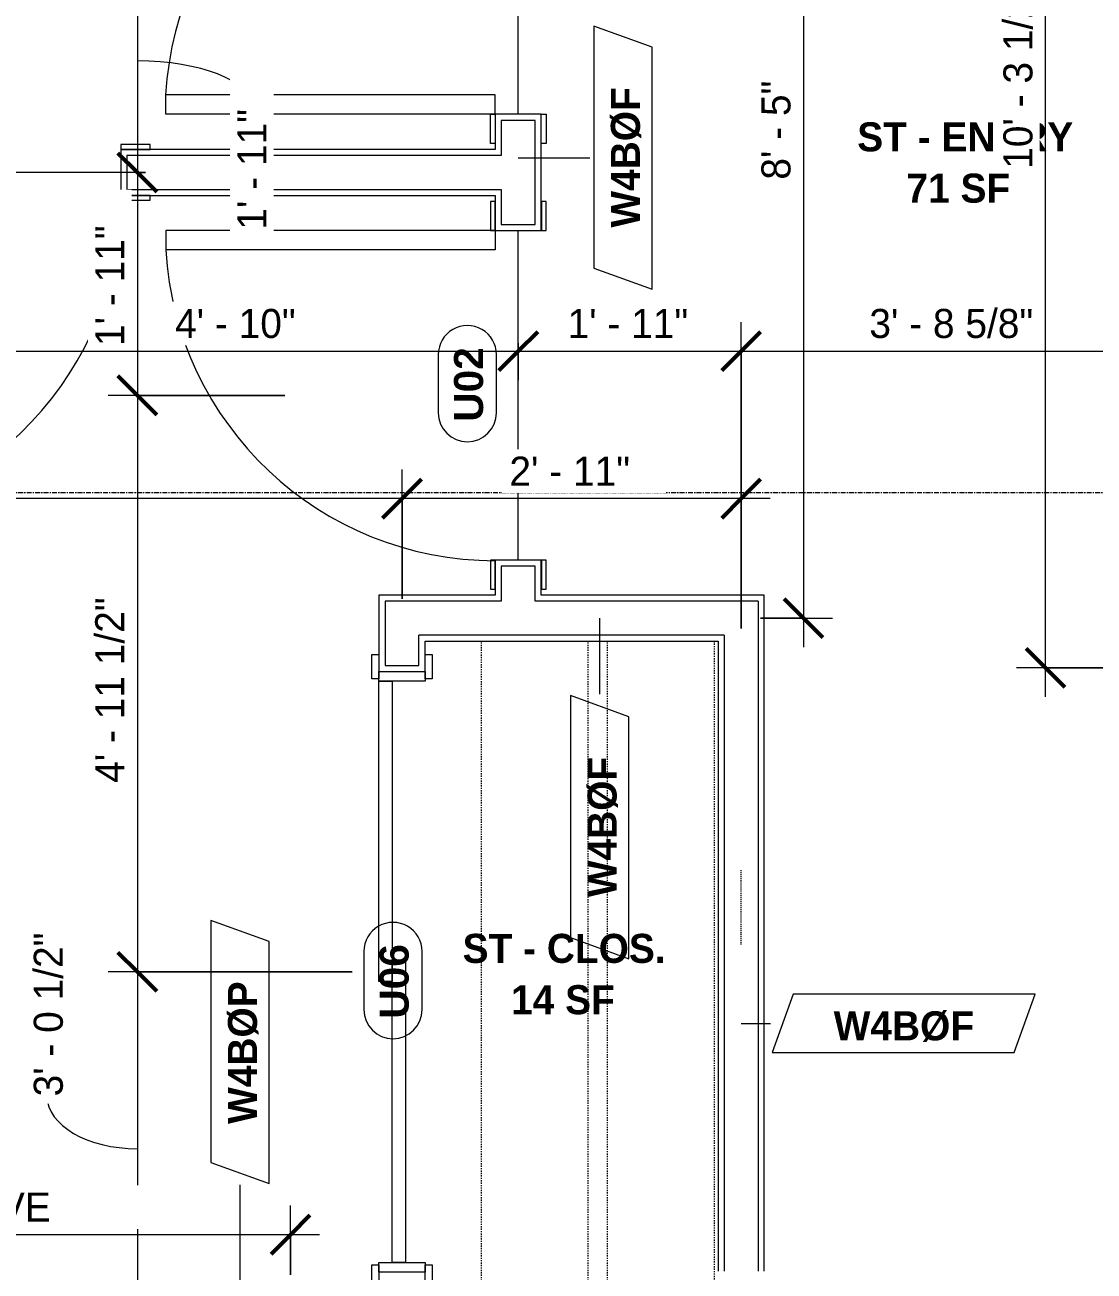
# Model space of a CAD drawing. Header units: inches. Extents: x -4058 to -1781, y 9814 to 12264.
# Drawn here: x -3322.8 to -3212.5, y 11454.9 to 11583.5 of the extents above; entities that cross this region are included whole.
import ezdxf

# ---------------------------------------------------------------- set-up
doc = ezdxf.new("R2010")
doc.units = ezdxf.units.IN
doc.header["$MEASUREMENT"] = 0
for name, pattern in [('Dash', [0.25, 0.125, -0.125]), ('Dash 3_32_', [0.1875, 0.09375, -0.09375]), ('Grid Line 1_2_', [0.875, 0.5, -0.125, 0.125, -0.125])]:
    doc.linetypes.add(name, pattern=pattern)
for name, color, linetype, lineweight in [('A-ANNO-DIMS', 211, 'Continuous', 9), ('A-ANNO-DIMS-32', 211, 'Continuous', 9), ('A-AREA-IDEN', 2, 'Continuous', 9), ('A-DETL-1', 90, 'Dash 3_32_', 9), ('A-DOOR-2', 31, 'Continuous', 9), ('A-DOOR-FRAM', 31, 'Continuous', 9), ('A-DOOR-IDEN', 31, 'Continuous', 9), ('A-FLOR-2', 192, 'Continuous', 9), ('A-WALL-2', 113, 'Continuous', 9), ('A-WALL-IDEN', 211, 'Continuous', 9), ('Q-CASE', 31, 'Continuous', 9), ('Q-CASE-HDLN', 31, 'Dash', 9), ('S-GRID-1', 1, 'Grid Line 1_2_', 9)]:
    doc.layers.add(name, color=color, linetype=linetype, lineweight=lineweight)
doc.styles.add('Arial_B', font='arialbd.ttf', dxfattribs={"height": 3})
doc.styles.add('Century Gothic', font='ufonts.com_century-gothic.ttf', dxfattribs={"height": 3})
doc.styles.add('Century Gothic_B', font='GOTHICB.TTF', dxfattribs={"height": 3})
doc.dimstyles.new('MARKETING_DIMENSION', dxfattribs={"dimscale": 12, "dimtxt": 3.132505, "dimasz": 0.333333, "dimexe": 0.25, "dimexo": 0.166667, "dimgap": 0.041667, "dimtad": 1, "dimdec": 4, "dimrnd": 0.0625, "dimzin": 3, "dimdsep": 46, "dimlunit": 4, "dimtxsty": 'Century Gothic', "dimblk1": 'OBLIQUE', "dimblk2": 'OBLIQUE', "dimsah": 1, "dimcen": 0.09, "dimdle": 0.25, "dimazin": 0, "dimtfac": 1, "dimtdec": 4, "dimtix": 1, "dimtmove": 0, "dimatfit": 3, "dimfxl": 1, "dimtvp": 1, "dimtfill": 1, "dimfrac": 2, "dimtolj": 1, "dimtzin": 0, "dimarcsym": 2})
doc.dimstyles.new('THE_DIMENSION_STRING', dxfattribs={"dimscale": 12, "dimtxt": 3.132505, "dimasz": 0.333333, "dimexe": 0.25, "dimexo": 0.166667, "dimgap": 0.041667, "dimtad": 1, "dimdec": 4, "dimrnd": 0.0625, "dimzin": 3, "dimdsep": 46, "dimlunit": 4, "dimtxsty": 'Century Gothic', "dimblk1": 'OBLIQUE', "dimblk2": 'OBLIQUE', "dimsah": 1, "dimcen": 0.09, "dimdle": 0.25, "dimazin": 0, "dimtfac": 1, "dimtdec": 4, "dimtix": 1, "dimtmove": 0, "dimatfit": 3, "dimfxl": 1, "dimtvp": 1, "dimtfill": 1, "dimfrac": 2, "dimtolj": 1, "dimtzin": 0, "dimarcsym": 2})
doc.dimstyles.new('THE_DIMENSION_STRING_1', dxfattribs={"dimscale": 12, "dimtxt": 3.132505, "dimasz": 0.333333, "dimexe": 0.25, "dimexo": 0.166667, "dimgap": 0.041667, "dimtad": 1, "dimdec": 4, "dimrnd": 0.0625, "dimzin": 3, "dimdsep": 46, "dimlunit": 4, "dimtxsty": 'Century Gothic', "dimblk1": 'OBLIQUE', "dimblk2": 'OBLIQUE', "dimsah": 1, "dimcen": 0.09, "dimdle": 0.25, "dimazin": 0, "dimtfac": 1, "dimtdec": 4, "dimtix": 1, "dimtmove": 1, "dimatfit": 3, "dimfxl": 1, "dimtvp": 1, "dimtfill": 1, "dimfrac": 2, "dimtolj": 1, "dimtzin": 0, "dimarcsym": 2})
doc.dimstyles.new('THE_DIMENSION_STRING_2', dxfattribs={"dimscale": 12, "dimtxt": 3.132505, "dimasz": 0.333333, "dimexe": 0.25, "dimexo": 0.166667, "dimgap": 0.041667, "dimtad": 1, "dimdec": 4, "dimrnd": 0.0625, "dimzin": 3, "dimdsep": 46, "dimlunit": 4, "dimtxsty": 'Century Gothic', "dimblk1": 'OBLIQUE', "dimblk2": 'OBLIQUE', "dimsah": 1, "dimcen": 0.09, "dimdle": 0.25, "dimazin": 0, "dimtfac": 1, "dimtdec": 4, "dimtix": 1, "dimtmove": 0, "dimatfit": 3, "dimfxl": 1, "dimtvp": 1, "dimtfill": 1, "dimfrac": 2, "dimtolj": 1, "dimtzin": 0, "dimarcsym": 2})
doc.dimstyles.new('THE_DIMENSION_STRING_5', dxfattribs={"dimscale": 12, "dimtxt": 3.132505, "dimasz": 0.333333, "dimexe": 0.25, "dimexo": 0.166667, "dimgap": 0.041667, "dimtad": 1, "dimdec": 4, "dimrnd": 0.0625, "dimzin": 3, "dimdsep": 46, "dimlunit": 4, "dimtxsty": 'Century Gothic', "dimblk1": 'OBLIQUE', "dimblk2": 'OBLIQUE', "dimsah": 1, "dimcen": 0.09, "dimdle": 0.25, "dimazin": 0, "dimtfac": 1, "dimtdec": 4, "dimtix": 1, "dimtmove": 0, "dimatfit": 3, "dimfxl": 1, "dimtvp": 1, "dimtfill": 1, "dimfrac": 2, "dimtolj": 1, "dimtzin": 0, "dimarcsym": 2})

# ---------------------------------------------------------------- blocks, each defined once
blk = doc.blocks.new('SLIDING - FLUSH - SLIDING - FLUSH - 5-0 x 6-8-3203586-UNIT PLANS - 2ND FLOOR')
at = {"layer": 'A-DOOR-2'}
for p, q in [((-32.75, 3.25), (-30.25, 3.25)), ((-32.75, 2.5), (-32.75, 3.25)), ((-30.25, 3.25), (-30.25, 2.5)), ((30.25, 3.25), (32.75, 3.25)), ((30.25, 2.5), (30.25, 3.25)), ((32.75, 3.25), (32.75, 2.5)), ((-30.25, 2.5), (-32.75, 2.5)), ((32.75, 2.5), (30.25, 2.5)), ((-1, -0.88), (-1, 0.5)), ((-1, 0.5), (30, 0.5)), ((30, 0.5), (30, -0.88)), ((-30, -2.25), (-30, -0.88)), ((-30, -0.88), (1, -0.88)), ((30, -0.88), (-1, -0.88)), ((1, -0.88), (1, -2.25)), ((-32.75, -2.25), (-30.25, -2.25)), ((-32.75, -3), (-32.75, -2.25)), ((-30.25, -2.25), (-30.25, -3)), ((1, -2.25), (-30, -2.25)), ((30.25, -2.25), (32.75, -2.25)), ((30.25, -3), (30.25, -2.25)), ((32.75, -2.25), (32.75, -3)), ((-30.25, -3), (-32.75, -3)), ((32.75, -3), (30.25, -3))]:
    blk.add_line(p, q, dxfattribs=at)
at = {"layer": 'A-DOOR-FRAM'}
for p, q in [((-31, -2.25), (-31, 2.5)), ((-31, 2.5), (-30, 2.5)), ((-30, 2.5), (-30, -2.25)), ((30, 2.5), (31, 2.5)), ((30, -2.25), (30, 2.5)), ((31, 2.5), (31, -2.25)), ((-30, -2.25), (-31, -2.25)), ((31, -2.25), (30, -2.25))]:
    blk.add_line(p, q, dxfattribs=at)
blk = doc.blocks.new('SWING - SINGLE - FLUSH - SWING - FLUSH - 2-10 x 6-8 - PRIVACY-4202128-UNIT PLANS - 2ND FLOOR')
at = {"layer": 'A-DOOR-2'}
for p, q in [((15, 2.37), (15, 36.38)), ((17, 36.38), (15, 36.38)), ((17, 2.37), (17, 36.38)), ((-17, 2.87), (-20, 2.87)), ((-20, 2.87), (-20, 2.37)), ((-17, 2.37), (-17, 2.87)), ((20, 2.87), (17, 2.87)), ((17, 2.87), (17, 2.37)), ((20, 2.37), (20, 2.87)), ((-20, 2.37), (-17, 2.37)), ((17, 2.37), (15, 2.37)), ((17, 2.37), (20, 2.37)), ((-17, -2.38), (-20, -2.38)), ((-20, -2.38), (-20, -2.88)), ((-17, -2.88), (-17, -2.38)), ((20, -2.38), (17, -2.38)), ((17, -2.38), (17, -2.88)), ((20, -2.88), (20, -2.38)), ((-20, -2.88), (-17, -2.88)), ((17, -2.88), (20, -2.88))]:
    blk.add_line(p, q, dxfattribs=at)
blk.add_arc((17, 2.37), 34.07, 93.3657, 180, dxfattribs=at)
blk = doc.blocks.new('OD_CW_Closet - OD_CW_Closet-3786599-UNIT PLANS - 2ND FLOOR')
at = {"layer": 'Q-CASE-HDLN'}
for p, q in [((0.74, -24), (0.74, 0)), ((0.74, 0), (68.99, 0)), ((68.99, 0), (68.99, -24)), ((0.74, -11), (68.99, -11)), ((0.74, -13), (68.99, -13)), ((68.99, -24), (0.74, -24))]:
    blk.add_line(p, q, dxfattribs=at)
blk = doc.blocks.new('SWING - SINGLE - FLUSH - SWING - FLUSH - 2-10 x 6-8 - PRIVACY-4202129-UNIT PLANS - 2ND FLOOR')
at = {"layer": 'A-DOOR-2'}
for p, q in [((15, 2.37), (15, 36.38)), ((17, 36.38), (15, 36.38)), ((17, 2.37), (17, 36.38)), ((-17, 2.87), (-20, 2.87)), ((-20, 2.87), (-20, 2.37)), ((-17, 2.37), (-17, 2.87)), ((20, 2.87), (17, 2.87)), ((17, 2.87), (17, 2.37)), ((20, 2.37), (20, 2.87)), ((-20, 2.37), (-17, 2.37)), ((17, 2.37), (15, 2.37)), ((17, 2.37), (20, 2.37)), ((-17, -2.38), (-20, -2.38)), ((-20, -2.38), (-20, -2.88)), ((-17, -2.88), (-17, -2.38)), ((20, -2.38), (17, -2.38)), ((17, -2.38), (17, -2.88)), ((20, -2.88), (20, -2.38)), ((-20, -2.88), (-17, -2.88)), ((17, -2.88), (20, -2.88))]:
    blk.add_line(p, q, dxfattribs=at)
blk.add_arc((17, 2.37), 34.07, 93.3657, 180, dxfattribs=at)
blk = doc.blocks.new('SWING - SINGLE - FLUSH - SWING - FLUSH - 2-10 x 6-8 - PRIVACY-4202132-UNIT PLANS - 2ND FLOOR')
at = {"layer": 'A-DOOR-2'}
for p, q in [((-20, 2.37), (-20, 2.87)), ((-20, 2.87), (-17, 2.87)), ((-17, 2.87), (-17, 2.37)), ((17, 2.37), (17, 2.87)), ((17, 2.87), (20, 2.87)), ((20, 2.87), (20, 2.37)), ((-17, 2.37), (-20, 2.37)), ((20, 2.37), (17, 2.37)), ((-20, -2.38), (-17, -2.38)), ((-20, -2.88), (-20, -2.38)), ((-17, -2.38), (-17, -2.88)), ((15, -2.38), (15, -36.38)), ((17, -2.38), (15, -2.38)), ((17, -2.38), (17, -36.38)), ((17, -2.38), (20, -2.38)), ((17, -2.88), (17, -2.38)), ((20, -2.38), (20, -2.88)), ((-17, -2.88), (-20, -2.88)), ((20, -2.88), (17, -2.88)), ((17, -36.38), (15, -36.38))]:
    blk.add_line(p, q, dxfattribs=at)
blk.add_arc((17, -2.38), 34.07, 180, 266.6343, dxfattribs=at)
blk = doc.blocks.new('DIMBLOCK133-UNIT PLANS - 2ND FLOOR')
at = {"layer": 'A-ANNO-DIMS-32', "lineweight": 50}
for p, q in [((-3311.23, 11591.24), (-3313.23, 11593.24)), ((-3311.23, 11591.24), (-3309.23, 11589.24)), ((-3311.23, 11568.24), (-3313.23, 11570.24)), ((-3311.23, 11568.24), (-3309.23, 11566.24))]:
    blk.add_line(p, q, dxfattribs=at)
at = {"layer": 'A-ANNO-DIMS-32'}
for p, q in [((-3293.98, 11591.24), (-3314.23, 11591.24)), ((-3311.23, 11591.24), (-3311.23, 11568.24)), ((-3311.23, 11591.24), (-3293.98, 11591.24)), ((-3310.4, 11568.24), (-3314.23, 11568.24)), ((-3311.23, 11568.24), (-3310.4, 11568.24))]:
    blk.add_line(p, q, dxfattribs=at)
blk.add_ellipse((-3311.23, 11575.17), major_axis=(11.7, 0), ratio=0.391161, start_param=0, end_param=1.570796, dxfattribs=at)
at = {"layer": 'A-ANNO-DIMS-32', "color": 0, "insert": (-3300.92, 11562.34), "char_height": 3, "width": 15.394, "attachment_point": 1, "rotation": 90, "line_spacing_factor": 0.984502, "style": 'Century Gothic', "bg_fill": 3, "box_fill_scale": 1.25, "bg_fill_color": 256, "bg_fill_true_color": 13158600, "bg_fill_transparency": 0}
blk.add_mtext('1\' - 11"', dxfattribs=at)
blk = doc.blocks.new('_Oblique')
at = {"color": 0, "linetype": 'ByBlock', "lineweight": -2}
blk.add_line((-0.5, -0.5), (0.5, 0.5), dxfattribs=at)
blk = doc.blocks.new('DIMBLOCK134-UNIT PLANS - 2ND FLOOR')
at = {"layer": 'A-ANNO-DIMS-32', "lineweight": 50}
for p, q in [((-3311.23, 11568.24), (-3313.23, 11570.24)), ((-3311.23, 11568.24), (-3309.23, 11566.24)), ((-3311.23, 11545.24), (-3313.23, 11547.24)), ((-3311.23, 11545.24), (-3309.23, 11543.24))]:
    blk.add_line(p, q, dxfattribs=at)
at = {"layer": 'A-ANNO-DIMS-32'}
for p, q in [((-3310.4, 11568.24), (-3314.23, 11568.24)), ((-3311.23, 11568.24), (-3311.23, 11545.24)), ((-3311.23, 11568.24), (-3310.4, 11568.24)), ((-3296.02, 11545.24), (-3314.23, 11545.24)), ((-3311.23, 11545.24), (-3296.02, 11545.24))]:
    blk.add_line(p, q, dxfattribs=at)
at = {"layer": 'A-ANNO-DIMS-32', "color": 0, "insert": (-3315.58, 11550.33), "char_height": 3, "width": 15.394, "attachment_point": 1, "rotation": 90, "line_spacing_factor": 0.984502, "style": 'Century Gothic', "bg_fill": 3, "box_fill_scale": 1.25, "bg_fill_color": 256, "bg_fill_true_color": 13158600, "bg_fill_transparency": 0}
blk.add_mtext('1\' - 11"', dxfattribs=at)
blk = doc.blocks.new('DIMBLOCK135-UNIT PLANS - 2ND FLOOR')
at = {"layer": 'A-ANNO-DIMS-32', "lineweight": 50}
for p, q in [((-3311.23, 11545.24), (-3313.23, 11547.24)), ((-3311.23, 11545.24), (-3309.23, 11543.24)), ((-3311.23, 11485.74), (-3313.23, 11487.74)), ((-3311.23, 11485.74), (-3309.23, 11483.74))]:
    blk.add_line(p, q, dxfattribs=at)
at = {"layer": 'A-ANNO-DIMS-32'}
for p, q in [((-3296.02, 11545.24), (-3314.23, 11545.24)), ((-3311.23, 11545.24), (-3311.23, 11485.74)), ((-3311.23, 11545.24), (-3296.02, 11545.24)), ((-3289.05, 11485.74), (-3314.23, 11485.74)), ((-3311.23, 11485.74), (-3289.05, 11485.74))]:
    blk.add_line(p, q, dxfattribs=at)
at = {"layer": 'A-ANNO-DIMS-32', "color": 0, "insert": (-3315.58, 11505.25), "char_height": 3, "width": 24.5827, "attachment_point": 1, "rotation": 90, "line_spacing_factor": 0.984502, "style": 'Century Gothic', "bg_fill": 3, "box_fill_scale": 1.25, "bg_fill_color": 256, "bg_fill_true_color": 13158600, "bg_fill_transparency": 0}
blk.add_mtext('4\' - 11 1/2"', dxfattribs=at)
blk = doc.blocks.new('DIMBLOCK136-UNIT PLANS - 2ND FLOOR')
at = {"layer": 'A-ANNO-DIMS-32', "lineweight": 50}
for p, q in [((-3311.23, 11485.74), (-3313.23, 11487.74)), ((-3311.23, 11485.74), (-3309.23, 11483.74)), ((-3311.23, 11449.24), (-3313.23, 11451.24)), ((-3311.23, 11449.24), (-3309.23, 11447.24))]:
    blk.add_line(p, q, dxfattribs=at)
at = {"layer": 'A-ANNO-DIMS-32'}
for p, q in [((-3289.05, 11485.74), (-3314.23, 11485.74)), ((-3311.23, 11485.74), (-3311.23, 11449.24)), ((-3311.23, 11485.74), (-3289.05, 11485.74)), ((-3310.4, 11449.24), (-3314.23, 11449.24)), ((-3311.23, 11449.24), (-3310.4, 11449.24))]:
    blk.add_line(p, q, dxfattribs=at)
blk.add_ellipse((-3311.23, 11472.89), major_axis=(9.31, 0), ratio=0.579435, start_param=3.141593, end_param=4.712389, dxfattribs=at)
at = {"layer": 'A-ANNO-DIMS-32', "color": 0, "insert": (-3321.92, 11472.89), "char_height": 3, "width": 21.7784, "attachment_point": 1, "rotation": 90, "line_spacing_factor": 0.984502, "style": 'Century Gothic', "bg_fill": 3, "box_fill_scale": 1.25, "bg_fill_color": 256, "bg_fill_true_color": 13158600, "bg_fill_transparency": 0}
blk.add_mtext('3\' - 0 1/2"', dxfattribs=at)
blk = doc.blocks.new('DIMBLOCK139-UNIT PLANS - 2ND FLOOR')
at = {"layer": 'A-ANNO-DIMS-32'}
for p, q in [((-3329.92, 11559.26), (-3329.92, 11546.81)), ((-3329.92, 11549.81), (-3329.92, 11559.26)), ((-3271.92, 11550.64), (-3271.92, 11546.81)), ((-3271.92, 11549.81), (-3271.92, 11550.64)), ((-3329.92, 11549.81), (-3271.92, 11549.81))]:
    blk.add_line(p, q, dxfattribs=at)
at = {"layer": 'A-ANNO-DIMS-32', "lineweight": 50}
for p, q in [((-3329.92, 11549.81), (-3327.92, 11551.81)), ((-3271.92, 11549.81), (-3269.92, 11551.81)), ((-3329.92, 11549.81), (-3331.92, 11547.81)), ((-3271.92, 11549.81), (-3273.92, 11547.81))]:
    blk.add_line(p, q, dxfattribs=at)
at = {"layer": 'A-ANNO-DIMS-32', "color": 0, "insert": (-3307.34, 11554.16), "char_height": 3, "width": 15.394, "attachment_point": 1, "line_spacing_factor": 0.984502, "style": 'Century Gothic', "bg_fill": 3, "box_fill_scale": 1.25, "bg_fill_color": 256, "bg_fill_true_color": 13158600, "bg_fill_transparency": 0}
blk.add_mtext('4\' - 10"', dxfattribs=at)
blk = doc.blocks.new('DIMBLOCK140-UNIT PLANS - 2ND FLOOR')
at = {"layer": 'A-ANNO-DIMS-32'}
for p, q in [((-3248.92, 11524.24), (-3248.92, 11552.81)), ((-3271.92, 11550.64), (-3271.92, 11546.81)), ((-3271.92, 11549.81), (-3271.92, 11550.64)), ((-3271.92, 11549.81), (-3245.92, 11549.81)), ((-3248.92, 11549.81), (-3248.92, 11524.24))]:
    blk.add_line(p, q, dxfattribs=at)
at = {"layer": 'A-ANNO-DIMS-32', "lineweight": 50}
for p, q in [((-3271.92, 11549.81), (-3269.92, 11551.81)), ((-3248.92, 11549.81), (-3246.92, 11551.81)), ((-3271.92, 11549.81), (-3273.92, 11547.81)), ((-3248.92, 11549.81), (-3250.92, 11547.81))]:
    blk.add_line(p, q, dxfattribs=at)
at = {"layer": 'A-ANNO-DIMS-32', "color": 0, "insert": (-3266.84, 11554.16), "char_height": 3, "width": 15.394, "attachment_point": 1, "line_spacing_factor": 0.984502, "style": 'Century Gothic', "bg_fill": 3, "box_fill_scale": 1.25, "bg_fill_color": 256, "bg_fill_true_color": 13158600, "bg_fill_transparency": 0}
blk.add_mtext('1\' - 11"', dxfattribs=at)
blk = doc.blocks.new('Wall Tag - Arch Wall-3956453-UNIT PLANS - 2ND FLOOR')
at = {"layer": 'A-WALL-IDEN'}
for p, q in [((-0.3561, 0.0937), (-0.4244, -0.0937)), ((0.4244, 0.0937), (-0.3561, 0.0937)), ((0.3561, -0.0937), (0.4244, 0.0937)), ((-0.4244, -0.0937), (0.3561, -0.0937))]:
    blk.add_line(p, q, dxfattribs=at)
blk = doc.blocks.new('Door Tag - Type Mark-2601225-UNIT PLANS - 2ND FLOOR')
at = {"layer": 'A-DOOR-IDEN'}
for p, q in [((0.09375, 0.09375), (-0.09375, 0.09375)), ((-0.09375, -0.09375), (0.09375, -0.09375))]:
    blk.add_line(p, q, dxfattribs=at)
for centre, start, end in [((-0.09375, 0), 90, 270), ((0.09375, 0), 270, 90)]:
    blk.add_arc(centre, 0.09375, start, end, dxfattribs=at)
blk = doc.blocks.new('DIMBLOCK340-UNIT PLANS - 2ND FLOOR')
at = {"layer": 'A-ANNO-DIMS-32'}
for p, q in [((-3248.92, 11521.19), (-3248.92, 11552.81)), ((-3204.32, 11544.02), (-3204.32, 11552.81)), ((-3251.92, 11549.81), (-3201.32, 11549.81)), ((-3248.92, 11549.81), (-3248.92, 11521.19)), ((-3204.32, 11549.81), (-3204.32, 11544.02))]:
    blk.add_line(p, q, dxfattribs=at)
at = {"layer": 'A-ANNO-DIMS-32', "lineweight": 50}
for p, q in [((-3248.92, 11549.81), (-3246.92, 11551.81)), ((-3204.32, 11549.81), (-3202.32, 11551.81)), ((-3248.92, 11549.81), (-3250.92, 11547.81)), ((-3204.32, 11549.81), (-3206.32, 11547.81))]:
    blk.add_line(p, q, dxfattribs=at)
at = {"layer": 'A-ANNO-DIMS-32', "color": 0, "insert": (-3235.7, 11554.16), "char_height": 3, "width": 21.7784, "attachment_point": 1, "line_spacing_factor": 0.984502, "style": 'Century Gothic', "bg_fill": 3, "box_fill_scale": 1.25, "bg_fill_color": 256, "bg_fill_true_color": 13158600, "bg_fill_transparency": 0}
blk.add_mtext('3\' - 8 5/8"', dxfattribs=at)
blk = doc.blocks.new('DIMBLOCK384-UNIT PLANS - 2ND FLOOR')
at = {"layer": 'A-ANNO-DIMS-32'}
for p, q in [((-3242.5, 11626.24), (-3242.5, 11519.24)), ((-3257.92, 11623.24), (-3239.5, 11623.24)), ((-3242.5, 11623.24), (-3257.92, 11623.24)), ((-3246.92, 11522.24), (-3239.5, 11522.24)), ((-3242.5, 11522.24), (-3246.92, 11522.24))]:
    blk.add_line(p, q, dxfattribs=at)
at = {"layer": 'A-ANNO-DIMS-32', "lineweight": 50}
for p, q in [((-3242.5, 11623.24), (-3244.5, 11625.24)), ((-3242.5, 11623.24), (-3240.5, 11621.24)), ((-3242.5, 11522.24), (-3244.5, 11524.24)), ((-3242.5, 11522.24), (-3240.5, 11520.24))]:
    blk.add_line(p, q, dxfattribs=at)
at = {"layer": 'A-ANNO-DIMS-32', "color": 0, "insert": (-3246.84, 11567.5), "char_height": 3, "width": 12.5897, "attachment_point": 1, "rotation": 90, "line_spacing_factor": 0.984502, "style": 'Century Gothic', "bg_fill": 3, "box_fill_scale": 1.25, "bg_fill_color": 256, "bg_fill_true_color": 13158600, "bg_fill_transparency": 0}
blk.add_mtext('8\' - 5"', dxfattribs=at)
blk = doc.blocks.new('DIMBLOCK1429-UNIT PLANS - 2ND FLOOR')
at = {"layer": 'A-ANNO-DIMS-32'}
for p, q in [((-3283.92, 11524.24), (-3283.92, 11537.58)), ((-3248.92, 11524.24), (-3248.92, 11537.58)), ((-3245.92, 11534.58), (-3283.92, 11534.58)), ((-3283.92, 11534.58), (-3283.92, 11524.24)), ((-3248.92, 11534.58), (-3248.92, 11524.24))]:
    blk.add_line(p, q, dxfattribs=at)
at = {"layer": 'A-ANNO-DIMS-32', "lineweight": 50}
for p, q in [((-3283.92, 11534.58), (-3281.92, 11536.58)), ((-3248.92, 11534.58), (-3246.92, 11536.58)), ((-3283.92, 11534.58), (-3285.92, 11532.58)), ((-3248.92, 11534.58), (-3250.92, 11532.58))]:
    blk.add_line(p, q, dxfattribs=at)
at = {"layer": 'A-ANNO-DIMS-32', "color": 0, "insert": (-3272.84, 11538.92), "char_height": 3, "width": 15.394, "attachment_point": 1, "line_spacing_factor": 0.984502, "style": 'Century Gothic', "bg_fill": 3, "box_fill_scale": 1.25, "bg_fill_color": 256, "bg_fill_true_color": 13158600, "bg_fill_transparency": 0}
blk.add_mtext('2\' - 11"', dxfattribs=at)
blk = doc.blocks.new('DIMBLOCK1430-UNIT PLANS - 2ND FLOOR')
at = {"layer": 'A-ANNO-DIMS-32'}
for p, q in [((-3405.92, 11533.75), (-3405.92, 11537.58)), ((-3283.92, 11524.24), (-3283.92, 11537.58)), ((-3283.92, 11534.58), (-3408.92, 11534.58)), ((-3405.92, 11534.58), (-3405.92, 11533.75)), ((-3283.92, 11534.58), (-3283.92, 11524.24))]:
    blk.add_line(p, q, dxfattribs=at)
at = {"layer": 'A-ANNO-DIMS-32', "lineweight": 50}
for p, q in [((-3405.92, 11534.58), (-3403.92, 11536.58)), ((-3283.92, 11534.58), (-3281.92, 11536.58)), ((-3405.92, 11534.58), (-3407.92, 11532.58)), ((-3283.92, 11534.58), (-3285.92, 11532.58))]:
    blk.add_line(p, q, dxfattribs=at)
at = {"layer": 'A-ANNO-DIMS-32', "color": 0, "insert": (-3351.34, 11538.92), "char_height": 3, "width": 15.394, "attachment_point": 1, "line_spacing_factor": 0.984502, "style": 'Century Gothic', "bg_fill": 3, "box_fill_scale": 1.25, "bg_fill_color": 256, "bg_fill_true_color": 13158600, "bg_fill_transparency": 0}
blk.add_mtext('10\' - 2"', dxfattribs=at)
blk = doc.blocks.new('DIMBLOCK1451-UNIT PLANS - 2ND FLOOR')
at = {"layer": 'A-ANNO-DIMS-32'}
for p, q in [((-3401.49, 11455.74), (-3401.49, 11461.62)), ((-3295.42, 11454.49), (-3295.42, 11461.62)), ((-3292.42, 11458.62), (-3404.49, 11458.62)), ((-3401.49, 11458.62), (-3401.49, 11455.74)), ((-3295.42, 11458.62), (-3295.42, 11454.49))]:
    blk.add_line(p, q, dxfattribs=at)
at = {"layer": 'A-ANNO-DIMS-32', "lineweight": 50}
for p, q in [((-3401.49, 11458.62), (-3399.49, 11460.62)), ((-3295.42, 11458.62), (-3293.42, 11460.62)), ((-3401.49, 11458.62), (-3403.49, 11456.62)), ((-3295.42, 11458.62), (-3297.42, 11456.62))]:
    blk.add_line(p, q, dxfattribs=at)
at = {"layer": 'A-ANNO-DIMS-32', "color": 0, "insert": (-3374.78, 11462.97), "char_height": 3, "width": 63.1871, "attachment_point": 1, "line_spacing_factor": 0.984502, "style": 'Century Gothic', "bg_fill": 3, "box_fill_scale": 1.25, "bg_fill_color": 256, "bg_fill_true_color": 13158600, "bg_fill_transparency": 0}
blk.add_mtext('OPEN CLERESTORY ABOVE', dxfattribs=at)
blk = doc.blocks.new('DIMBLOCK1587-UNIT PLANS - 2ND FLOOR')
at = {"layer": 'A-ANNO-DIMS-32', "lineweight": 50}
for p, q in [((-3217.53, 11640.61), (-3219.53, 11642.61)), ((-3217.53, 11640.61), (-3215.53, 11638.61)), ((-3217.53, 11517.11), (-3219.53, 11519.11)), ((-3217.53, 11517.11), (-3215.53, 11515.11))]:
    blk.add_line(p, q, dxfattribs=at)
at = {"layer": 'A-ANNO-DIMS-32'}
for p, q in [((-3217.53, 11514.11), (-3217.53, 11643.61)), ((-3213.89, 11640.61), (-3220.53, 11640.61)), ((-3217.53, 11640.61), (-3213.89, 11640.61)), ((-3201.89, 11517.11), (-3220.53, 11517.11)), ((-3217.53, 11517.11), (-3201.89, 11517.11))]:
    blk.add_line(p, q, dxfattribs=at)
at = {"layer": 'A-ANNO-DIMS-32', "color": 0, "insert": (-3221.87, 11568.62), "char_height": 3, "width": 24.5827, "attachment_point": 1, "rotation": 90, "line_spacing_factor": 0.984502, "style": 'Century Gothic', "bg_fill": 3, "box_fill_scale": 1.25, "bg_fill_color": 256, "bg_fill_true_color": 13158600, "bg_fill_transparency": 0}
blk.add_mtext('10\' - 3 1/2"', dxfattribs=at)

msp = doc.modelspace()

# ---------------------------------------------------------------- linework, layer by layer
at = {"layer": 'A-DETL-1'}
msp.add_line((-3248.92374, 11488.55419), (-3248.92374, 11496.24399), dxfattribs=at)
at = {"layer": 'A-FLOR-2'}
for p, q in [((-3271.92374, 11574.24399), (-3271.92374, 11608.24399)), ((-3312.92374, 11568.24399), (-3346.92374, 11568.24399)), ((-3271.92374, 11528.24399), (-3271.92374, 11562.24399))]:
    msp.add_line(p, q, dxfattribs=at)
at = {"layer": 'A-WALL-2'}
for p, q in [((-3274.29874, 11574.24399), (-3274.29874, 11570.61899)), ((-3269.54874, 11574.24399), (-3274.29874, 11574.24399)), ((-3273.67374, 11573.61899), (-3273.67374, 11569.99399)), ((-3270.17374, 11573.61899), (-3273.67374, 11573.61899)), ((-3270.17374, 11562.86899), (-3270.17374, 11573.61899)), ((-3269.54874, 11562.24399), (-3269.54874, 11574.24399)), ((-3274.29874, 11570.61899), (-3312.92374, 11570.61899)), ((-3312.92374, 11570.61899), (-3312.92374, 11565.86899)), ((-3312.29874, 11569.99399), (-3312.29874, 11566.49399)), ((-3273.67374, 11569.99399), (-3312.29874, 11569.99399)), ((-3312.92374, 11565.86899), (-3274.29874, 11565.86899)), ((-3312.29874, 11566.49399), (-3273.67374, 11566.49399)), ((-3274.29874, 11565.86899), (-3274.29874, 11562.24399)), ((-3273.67374, 11566.49399), (-3273.67374, 11562.86899)), ((-3273.67374, 11562.86899), (-3270.17374, 11562.86899)), ((-3274.29874, 11562.24399), (-3269.54874, 11562.24399)), ((-3274.29874, 11528.24399), (-3274.29874, 11524.61899)), ((-3269.54874, 11528.24399), (-3274.29874, 11528.24399)), ((-3269.54874, 11524.61899), (-3269.54874, 11528.24399)), ((-3273.67374, 11527.61899), (-3273.67374, 11523.99399)), ((-3270.17374, 11527.61899), (-3273.67374, 11527.61899)), ((-3270.17374, 11523.99399), (-3270.17374, 11527.61899)), ((-3286.29874, 11524.61899), (-3286.29874, 11516.74399)), ((-3274.29874, 11524.61899), (-3286.29874, 11524.61899)), ((-3246.54874, 11524.61899), (-3269.54874, 11524.61899)), ((-3246.54874, 11454.8644), (-3246.54874, 11524.61899)), ((-3285.67374, 11523.99399), (-3285.67374, 11517.36899)), ((-3273.67374, 11523.99399), (-3285.67374, 11523.99399)), ((-3247.17374, 11523.99399), (-3270.17374, 11523.99399)), ((-3247.17374, 11523.99399), (-3247.17374, 11454.8644)), ((-3282.17374, 11517.36899), (-3282.17374, 11520.49399)), ((-3250.67374, 11520.49399), (-3282.17374, 11520.49399)), ((-3250.67374, 11520.49399), (-3250.67374, 11454.8644)), ((-3281.54874, 11516.74399), (-3281.54874, 11519.86899)), ((-3281.54874, 11519.86899), (-3251.29874, 11519.86899)), ((-3251.29874, 11519.86899), (-3251.29874, 11454.8644)), ((-3286.29874, 11516.74399), (-3281.54874, 11516.74399)), ((-3285.67374, 11517.36899), (-3282.17374, 11517.36899))]:
    msp.add_line(p, q, dxfattribs=at)
at = {"layer": 'A-WALL-IDEN'}
for p, q in [((-3271.92374, 11569.76639), (-3264.54182, 11569.76639)), ((-3248.92374, 11480.42766), (-3245.89441, 11480.42766))]:
    msp.add_line(p, q, dxfattribs=at)

# ---------------------------------------------------------------- block references
at = {"layer": 'A-DOOR-2'}
for name, p, rotation in [('SWING - SINGLE - FLUSH - SWING - FLUSH - 2-10 x 6-8 - PRIVACY-4202132-UNIT PLANS - 2ND FLOOR', (-3271.92374, 11591.24399), 269.9999999999674), ('SWING - SINGLE - FLUSH - SWING - FLUSH - 2-10 x 6-8 - PRIVACY-4202129-UNIT PLANS - 2ND FLOOR', (-3329.92374, 11568.24399), 180), ('SWING - SINGLE - FLUSH - SWING - FLUSH - 2-10 x 6-8 - PRIVACY-4202128-UNIT PLANS - 2ND FLOOR', (-3271.92374, 11545.24399), 89.9999999999674), ('SLIDING - FLUSH - SLIDING - FLUSH - 5-0 x 6-8-3203586-UNIT PLANS - 2ND FLOOR', (-3284.04874, 11485.74399), 269.9999999999554)]:
    msp.add_blockref(name, p, dxfattribs=dict(at, rotation=rotation))
at = {"layer": 'A-WALL-IDEN', "xscale": 31.99999999999999, "yscale": 31.99999999999999, "zscale": 31.99999999999999, "rotation": 89.99999999999955}
for p in [(-3261.1238, 11569.76639), (-3263.52815, 11500.66912)]:
    msp.add_blockref('Wall Tag - Arch Wall-3956453-UNIT PLANS - 2ND FLOOR', p, dxfattribs=at)
at = {"layer": 'A-WALL-IDEN', "xscale": 31.99999999999999, "yscale": 31.99999999999999, "zscale": 31.99999999999999}
msp.add_blockref('Wall Tag - Arch Wall-3956453-UNIT PLANS - 2ND FLOOR', (-3232.1627, 11480.42766), dxfattribs=at)
at = {"layer": 'Q-CASE', "rotation": 89.99999999997934}
msp.add_blockref('OD_CW_Closet - OD_CW_Closet-3786599-UNIT PLANS - 2ND FLOOR', (-3275.71241, 11450.88128), dxfattribs=at)

# ---------------------------------------------------------------- texts
at = {"layer": 'A-AREA-IDEN', "char_height": 3, "attachment_point": 1, "style": 'Century Gothic_B'}
for s, insert, width in [('ST - ENTRY', (-3236.94992, 11573.41979), 24.745), ('71 SF', (-3231.86646, 11568.12266), 12.423), ('ST - CLOS.', (-3277.66887, 11489.66771), 24.543), ('14 SF', (-3272.6673, 11484.37058), 12.423)]:
    msp.add_mtext(s, dxfattribs=dict(at, insert=insert, width=width))
at = {"layer": 'A-DOOR-IDEN', "insert": (-3286.23268, 11480.91413), "char_height": 3, "width": 9.393, "attachment_point": 1, "rotation": 90, "style": 'Arial_B'}
msp.add_mtext('U06', dxfattribs=at)
at = {"layer": 'A-WALL-IDEN', "char_height": 3, "width": 17.372, "attachment_point": 1, "rotation": 90, "style": 'Century Gothic_B'}
for insert in [(-3262.37134, 11562.55047), (-3264.77568, 11493.4532)]:
    msp.add_mtext('W4BØF', dxfattribs=dict(at, insert=insert))
at = {"layer": 'A-WALL-IDEN', "insert": (-3239.37862, 11481.6752), "char_height": 3, "width": 17.372, "attachment_point": 1, "style": 'Century Gothic_B'}
msp.add_mtext('W4BØF', dxfattribs=at)

# ---------------------------------------------------------------- next in the draw order: dimensions: what is measured, and where the dimension line sits
at = {"layer": 'A-ANNO-DIMS'}
dim = msp.add_linear_dim(base=(-3311.23188, 11568.24399), p1=(-3291.98422, 11591.24399), p2=(-3308.40345, 11568.24399), angle=90, dimstyle='THE_DIMENSION_STRING_1', override={"dimpost": '<>', "dimfxl": 28.259353}, dxfattribs=at)
dim.commit()
dim.dimension.update_dxf_attribs({"geometry": 'DIMBLOCK133-UNIT PLANS - 2ND FLOOR', "text_midpoint": (-3298.91778, 11570.03679), "dimtype": 160, "text_rotation": 90})

# ---------------------------------------------------------------- next in the draw order: dimensions: what is measured, and where the dimension line sits
dim = msp.add_linear_dim(base=(-3311.23188, 11545.24399), p1=(-3308.40345, 11568.24399), p2=(-3294.01633, 11545.24399), angle=90, dimstyle='THE_DIMENSION_STRING', override={"dimpost": '<>', "dimfxl": 27.129121}, dxfattribs=at)
dim.commit()
dim.dimension.update_dxf_attribs({"geometry": 'DIMBLOCK134-UNIT PLANS - 2ND FLOOR', "text_midpoint": (-3313.23188, 11556.74399)})

# ---------------------------------------------------------------- next in the draw order: dimensions: what is measured, and where the dimension line sits
dim = msp.add_linear_dim(base=(-3311.23188, 11485.74399), p1=(-3294.01633, 11545.24399), p2=(-3287.04874, 11485.74399), angle=90, dimstyle='THE_DIMENSION_STRING', override={"dimpost": '<>', "dimfxl": 59.906572}, dxfattribs=at)
dim.commit()
dim.dimension.update_dxf_attribs({"geometry": 'DIMBLOCK135-UNIT PLANS - 2ND FLOOR', "text_midpoint": (-3313.47355, 11515.49399)})

# ---------------------------------------------------------------- next in the draw order: dimensions: what is measured, and where the dimension line sits
dim = msp.add_linear_dim(base=(-3271.92374, 11549.81422), p1=(-3329.92374, 11561.25783), p2=(-3271.92374, 11552.64265), dimstyle='THE_DIMENSION_STRING', override={"dimpost": '<>', "dimfxl": 58.636348}, dxfattribs=at)
dim.commit()
dim.dimension.update_dxf_attribs({"geometry": 'DIMBLOCK139-UNIT PLANS - 2ND FLOOR', "text_midpoint": (-3300.92374, 11551.88968)})
dim = msp.add_linear_dim(base=(-3311.23188, 11449.24399), p1=(-3287.04874, 11485.74399), p2=(-3308.40345, 11449.24399), angle=90, dimstyle='THE_DIMENSION_STRING_1', override={"dimpost": '<>', "dimfxl": 42.287986}, dxfattribs=at)
dim.commit()
dim.dimension.update_dxf_attribs({"geometry": 'DIMBLOCK136-UNIT PLANS - 2ND FLOOR', "text_midpoint": (-3319.92322, 11483.77615), "dimtype": 160, "text_rotation": 90})

# ---------------------------------------------------------------- next in the draw order: linework, layer by layer
at = {"layer": 'A-WALL-IDEN'}
msp.add_line((-3300.63579, 11449.24399), (-3300.63579, 11463.74828), dxfattribs=at)

# ---------------------------------------------------------------- next in the draw order: block references
at = {"layer": 'A-DOOR-IDEN', "xscale": 31.99999999999999, "yscale": 31.99999999999999, "zscale": 31.99999999999999, "rotation": 89.99999999999955}
msp.add_blockref('Door Tag - Type Mark-2601225-UNIT PLANS - 2ND FLOOR', (-3284.85282, 11484.84602), dxfattribs=at)
at = {"layer": 'A-WALL-IDEN', "xscale": 31.99999999999999, "yscale": 31.99999999999999, "zscale": 31.99999999999999, "rotation": 89.99999999999955}
msp.add_blockref('Wall Tag - Arch Wall-3956453-UNIT PLANS - 2ND FLOOR', (-3300.63579, 11477.47999), dxfattribs=at)

# ---------------------------------------------------------------- next in the draw order: texts
at = {"layer": 'A-DOOR-IDEN', "insert": (-3278.55359, 11542.51928), "char_height": 3, "width": 9.393, "attachment_point": 1, "rotation": 90, "style": 'Arial_B'}
msp.add_mtext('U02', dxfattribs=at)
at = {"layer": 'A-WALL-IDEN', "insert": (-3301.88332, 11470.04989), "char_height": 3, "width": 17.877, "attachment_point": 1, "rotation": 90, "style": 'Century Gothic_B'}
msp.add_mtext('W4BØP', dxfattribs=at)

# ---------------------------------------------------------------- next in the draw order: dimensions: what is measured, and where the dimension line sits
at = {"layer": 'A-ANNO-DIMS'}
dim = msp.add_linear_dim(base=(-3248.92374, 11549.81422), p1=(-3271.92374, 11552.64265), p2=(-3248.92374, 11522.24399), dimstyle='THE_DIMENSION_STRING', override={"dimpost": '<>', "dimfxl": 38.119271}, dxfattribs=at)
dim.commit()
dim.dimension.update_dxf_attribs({"geometry": 'DIMBLOCK140-UNIT PLANS - 2ND FLOOR', "text_midpoint": (-3260.42374, 11551.81422)})

# ---------------------------------------------------------------- next in the draw order: linework, layer by layer
at = {"layer": 'A-WALL-IDEN'}
msp.add_line((-3263.52815, 11522.24399), (-3263.52815, 11514.40083), dxfattribs=at)

# ---------------------------------------------------------------- next in the draw order: block references
at = {"layer": 'A-DOOR-IDEN', "xscale": 31.99999999999999, "yscale": 31.99999999999999, "zscale": 31.99999999999999, "rotation": 89.99999999999955}
msp.add_blockref('Door Tag - Type Mark-2601225-UNIT PLANS - 2ND FLOOR', (-3277.17374, 11546.45117), dxfattribs=at)

# ---------------------------------------------------------------- next in the draw order: dimensions: what is measured, and where the dimension line sits
at = {"layer": 'A-ANNO-DIMS'}
dim = msp.add_linear_dim(base=(-3204.32374, 11549.81422), p1=(-3248.92374, 11519.19163), p2=(-3204.32374, 11542.01645), dimstyle='THE_DIMENSION_STRING_2', override={"dimpost": '<>', "dimfxl": 50.101224}, dxfattribs=at)
dim.commit()
dim.dimension.update_dxf_attribs({"geometry": 'DIMBLOCK340-UNIT PLANS - 2ND FLOOR', "text_midpoint": (-3226.62374, 11552.0559)})
dim = msp.add_linear_dim(base=(-3401.48624, 11458.6212), p1=(-3295.42374, 11452.49399), p2=(-3401.48624, 11453.74399), text='OPEN CLERESTORY ABOVE', dimstyle='MARKETING_DIMENSION', override={"dimpost": '<>', "dimfxl": 106.069866}, dxfattribs=at)
dim.commit()
dim.dimension.update_dxf_attribs({"geometry": 'DIMBLOCK1451-UNIT PLANS - 2ND FLOOR', "text_midpoint": (-3348.45499, 11460.69666)})

# ---------------------------------------------------------------- next in the draw order: dimensions: what is measured, and where the dimension line sits
dim = msp.add_linear_dim(base=(-3242.49825, 11522.24399), p1=(-3259.92374, 11623.24399), p2=(-3248.92374, 11522.24399), angle=90, dimstyle='THE_DIMENSION_STRING_2', override={"dimpost": '<>', "dimfxl": 101.597244}, dxfattribs=at)
dim.commit()
dim.dimension.update_dxf_attribs({"geometry": 'DIMBLOCK384-UNIT PLANS - 2ND FLOOR', "text_midpoint": (-3244.57371, 11572.74399)})

# ---------------------------------------------------------------- next in the draw order: linework, layer by layer
at = {"layer": 'S-GRID-1'}
msp.add_line((-1781.27288, 11535.1894), (-4041.7795, 11535.1894), dxfattribs=at)

# ---------------------------------------------------------------- next in the draw order: dimensions: what is measured, and where the dimension line sits
at = {"layer": 'A-ANNO-DIMS'}
dim = msp.add_linear_dim(base=(-3217.52677, 11640.60981), p1=(-3199.88624, 11517.10981), p2=(-3211.88624, 11640.60981), angle=90, dimstyle='THE_DIMENSION_STRING_5', override={"dimpost": '<>', "dimfxl": 124.081626}, dxfattribs=at)
dim.commit()
dim.dimension.update_dxf_attribs({"geometry": 'DIMBLOCK1587-UNIT PLANS - 2ND FLOOR', "text_midpoint": (-3219.76845, 11578.85981)})
dim = msp.add_linear_dim(base=(-3283.92374, 11534.57653), p1=(-3248.92374, 11522.24399), p2=(-3283.92374, 11522.24399), dimstyle='MARKETING_DIMENSION', override={"dimpost": '<>', "dimfxl": 35}, dxfattribs=at)
dim.commit()
dim.dimension.update_dxf_attribs({"geometry": 'DIMBLOCK1429-UNIT PLANS - 2ND FLOOR', "text_midpoint": (-3266.42374, 11536.61426)})

# ---------------------------------------------------------------- next in the draw order: dimensions: what is measured, and where the dimension line sits
dim = msp.add_linear_dim(base=(-3405.92374, 11534.57653), p1=(-3283.92374, 11522.24399), p2=(-3405.92374, 11531.74811), dimstyle='MARKETING_DIMENSION', override={"dimpost": '<>', "dimfxl": 122.369638}, dxfattribs=at)
dim.commit()
dim.dimension.update_dxf_attribs({"geometry": 'DIMBLOCK1430-UNIT PLANS - 2ND FLOOR', "text_midpoint": (-3344.92374, 11536.65199)})

doc.saveas('drawing.dxf')
